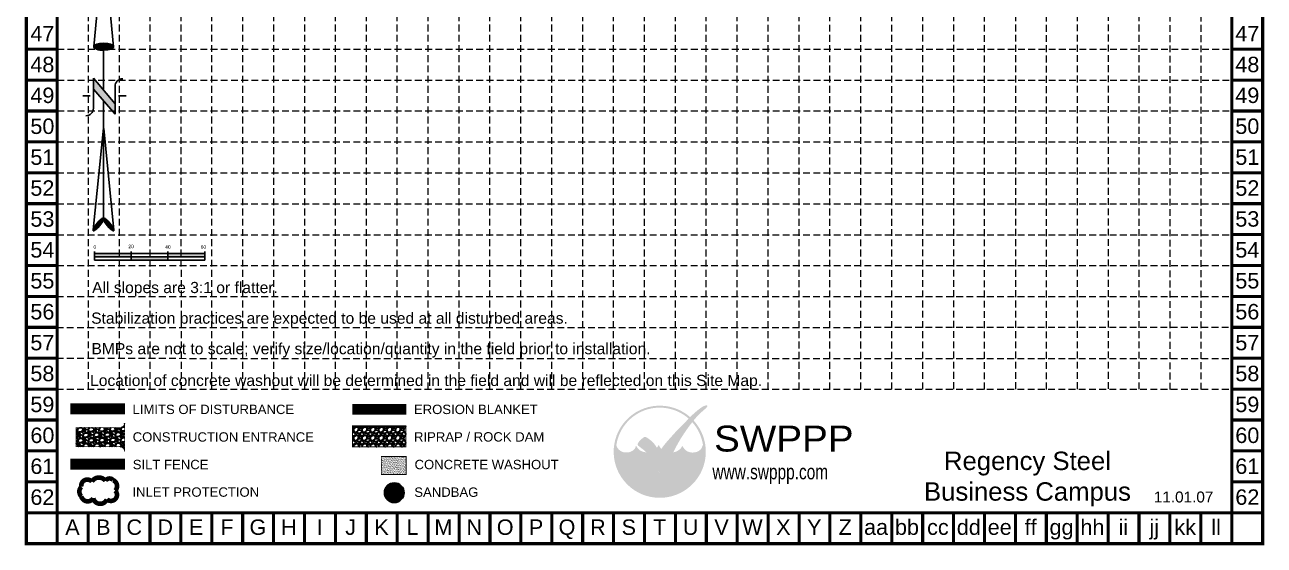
# Model space of a CAD drawing. Header units: inches. Extents: x 9013 to 9695, y 5495 to 6585.
# Drawn here: x 9013 to 9695, y 5495 to 5781 of the extents above; entities that cross this region are included whole.
import ezdxf
from ezdxf.enums import TextEntityAlignment as Align

# ---------------------------------------------------------------- set-up
doc = ezdxf.new("R2010")
doc.units = ezdxf.units.IN
doc.header["$MEASUREMENT"] = 0
doc.linetypes.add('ACAD_ISO02W100', pattern=[15, 12, -3])
doc.linetypes.add('HIDDEN', pattern=[0.375, 0.25, -0.125])
for name, color, linetype in [('BASE', 7, 'Continuous'), ('GRID', 254, 'HIDDEN'), ('LEGEND', 7, 'Continuous'), ('LOGO', 7, 'Continuous'), ('NARROW', 7, 'Continuous')]:
    doc.layers.add(name, color=color, linetype=linetype)
doc.styles.add("L200'", font='ARIAL.TTF', dxfattribs={"height": 0.001969})
doc.styles.add('LOGO1', font='ROCKEB.TTF', dxfattribs={"height": 25})
doc.styles.get("Standard").update_dxf_attribs({"font": 'ARIAL.TTF'})

# ---------------------------------------------------------------- blocks, each defined once
blk = doc.blocks.new('washout')
at = {"layer": 'BASE'}
h = blk.add_hatch(dxfattribs=at)
h.set_pattern_fill('AR-SAND', color=30, scale=1.29438, style=0)
h.set_pattern_definition([(37.5, (1095.3101, -97.0785), (-0.0815373, 2.494042), [0, -1.9674576, 0, -2.200446, 0, -2.1033675]), (7.5, (1095.31, -97.0785), (2.290764, 3.652929), [0, -1.0613916, 0, -1.7733006, 0, -0.6795495]), (327.5, (1093.718, -97.0785), (4.030883, 0.007325), [0, -0.64719, 0, -2.329884, 0, -3.041793]), (317.5, (1093.718, -97.0785), (3.89107, 1.136046), [0, -0.323595, 0, -1.5273684, 0, -1.747413])])
h.paths.add_polyline_path([(44.3, 0), (44.3, 32.4), (0, 32.4), (0, 0)])
at = {"layer": 'BASE', "color": 30, "linetype": 'ACAD_ISO02W100', "const_width": 1.62}
blk.add_lwpolyline([(0, 0), (44.3, 0), (44.3, 32.4), (0, 32.4)], close=True, dxfattribs=at)
blk = doc.blocks.new('North Arrow')
at = {"layer": 'NARROW'}
for p, q in [((32.43, 3.06), (32.43, 4.63)), ((0, 0), (22.36, 2)), ((0, 0), (22.33, -2.02)), ((28.77, -2.09), (34.02, 2.32)), ((36.18, 2.33), (30.46, 2.33)), ((36.16, 2.32), (31.04, -2.09)), ((39.1, 0.01), (59.96, 2.11)), ((31.2, -0.05), (21.66, -0.05)), ((21.66, -0.05), (21.66, -0.05)), ((28.77, -2.09), (34.95, -2.09)), ((57.45, -0.05), (33.41, -0.05)), ((59.83, -2.14), (39.04, -0.01)), ((57.69, -0.03), (57.77, -0.01)), ((57.77, -0.05), (57.69, -0.03)), ((32.43, -4.26), (32.43, -2.8))]:
    blk.add_line(p, q, dxfattribs=at)
blk.add_lwpolyline([(22.36, -2.03), (22.59, -1.93, 0.091577), (22.87, -1.44, 0.048306), (23.03, -0.75), (23.07, -0.01), (23.01, 0.82, 0.048306), (22.87, 1.42, 0.091577), (22.59, 1.91), (22.36, 2.01), (22.14, 1.91, 0.091577), (21.86, 1.42, 0.048306), (21.72, 0.82), (21.66, -0.01), (21.72, -0.83, 0.048306), (21.86, -1.44, 0.091577), (22.14, -1.93)], format="xyb", close=True, dxfattribs=at)
for points in [[(57.46, -0.03), (57.44, 0.08, -0.066818), (57.67, 0.47, -0.03073), (58.01, 0.84), (58.52, 1.29), (59.07, 1.7, -0.03073), (59.5, 1.95, -0.066818), (59.93, 2.1), (60.04, 2.06)], [(60.04, 2.06), (60.05, 1.95, -0.066818), (59.82, 1.56, -0.03073), (59.43, 1.14), (58.97, 0.74), (58.42, 0.33, -0.03073), (57.99, 0.08, -0.036692), (57.76, -0.02)], [(57.46, -0.04), (57.44, -0.15, 0.066818), (57.67, -0.54, 0.03073), (58.01, -0.9), (58.52, -1.36), (59.07, -1.77, 0.03073), (59.5, -2.02, 0.066818), (59.93, -2.17), (60.04, -2.13)], [(60.04, -2.13), (60.05, -2.01, 0.066818), (59.82, -1.63, 0.03073), (59.43, -1.2), (58.97, -0.8), (58.42, -0.4, 0.03073), (57.99, -0.15, 0.036692), (57.76, -0.05)]]:
    blk.add_lwpolyline(points, format="xyb", dxfattribs=at)
for centre, start, end in [((30.46, 3.86), 178.8769, 270), ((34.95, -3.62), 358.8769, 90)]:
    blk.add_arc(centre, 1.53, start, end, dxfattribs=at)
for points in [[(23.03, -0.76), (21.67, -0.05), (23.07, -0.05), (21.72, 0.82)], [(23.07, -0.05), (21.72, 0.82), (23.02, 0.75), (21.85, 1.42)], [(23.02, 0.75), (21.85, 1.42), (22.87, 1.44), (22.14, 1.91)], [(22.87, 1.44), (22.14, 1.91), (22.59, 1.91), (22.36, 2)], [(31.05, -2.09), (36.15, 2.36), (28.75, -2.06), (34.01, 2.36)], [(57.44, 0.08), (57.7, -0.01), (57.5, 0.21), (57.77, -0.01)], [(57.45, -0.04), (57.69, -0.02), (57.44, 0.08), (57.7, -0.01)], [(57.5, 0.21), (57.77, -0.01), (57.6, 0.39), (57.94, 0.06)], [(57.6, 0.39), (57.94, 0.06), (57.68, 0.5), (58.07, 0.13)], [(57.68, 0.5), (58.07, 0.13), (57.84, 0.66), (58.29, 0.26)], [(57.84, 0.66), (58.29, 0.26), (58.03, 0.86), (58.52, 0.41)], [(58.03, 0.86), (58.52, 0.41), (58.26, 1.07), (58.73, 0.57)], [(58.26, 1.07), (58.73, 0.57), (58.52, 1.3), (59.05, 0.81)], [(58.52, 1.3), (59.05, 0.81), (58.7, 1.42), (59.26, 0.99)], [(59.26, 1), (58.69, 1.42), (59.45, 1.15), (59, 1.65)], [(59.45, 1.15), (59, 1.65), (59.62, 1.34), (59.28, 1.82)], [(59.62, 1.34), (59.28, 1.82), (59.81, 1.55), (59.49, 1.95)], [(59.81, 1.55), (59.49, 1.95), (59.93, 1.73), (59.69, 2.04)], [(59.93, 1.73), (59.69, 2.04), (60.05, 1.94), (59.93, 2.1)], [(60.05, 1.94), (59.93, 2.1), (60.04, 2.06)], [(22.87, -1.44), (21.72, -0.87), (23.03, -0.76), (21.67, -0.05)], [(22.58, -1.93), (21.86, -1.45), (22.87, -1.44), (21.72, -0.87)], [(22.36, -2.01), (22.14, -1.93), (22.58, -1.93), (21.86, -1.45)], [(57.44, -0.14), (57.69, -0.02), (57.45, -0.04), (57.69, -0.02)], [(57.46, -0.19), (57.7, -0.03), (57.44, -0.14), (57.69, -0.02)], [(57.53, -0.33), (57.76, -0.05), (57.46, -0.19), (57.7, -0.03)], [(57.63, -0.48), (57.9, -0.1), (57.53, -0.33), (57.76, -0.05)], [(57.78, -0.66), (58.09, -0.2), (57.63, -0.48), (57.9, -0.1)], [(57.97, -0.87), (58.34, -0.35), (57.78, -0.66), (58.09, -0.2)], [(58.24, -1.11), (58.61, -0.54), (57.97, -0.87), (58.34, -0.35)], [(58.61, -1.43), (58.93, -0.77), (58.24, -1.11), (58.61, -0.54)], [(58.91, -1.64), (59.2, -1), (58.61, -1.43), (58.93, -0.77)], [(59.12, -1.79), (59.57, -1.36), (58.92, -1.65), (59.2, -1.01)], [(59.35, -1.93), (59.81, -1.62), (59.12, -1.79), (59.57, -1.36)], [(59.54, -1.32), (59.41, -1.18), (59.21, -1.01)], [(59.58, -2.05), (59.93, -1.79), (59.35, -1.93), (59.81, -1.62)], [(59.78, -2.13), (60.05, -2.01), (59.58, -2.05), (59.93, -1.79)], [(59.92, -2.17), (60.04, -2.13), (59.78, -2.13), (60.05, -2.01)]]:
    blk.add_solid(points, dxfattribs=at)
blk = doc.blocks.new('new logo')
at = {"layer": 'LOGO'}
h = blk.add_hatch(color=170, dxfattribs=at)
h.paths.add_polyline_path([(67.4, 44.1), (66.8, 44.7), (66.3, 45.2), (66, 45.8), (65.5, 46.4), (65.1, 47.2), (64.7, 47.9), (64.4, 48.5), (64.2, 49), (63.9, 49.6), (63.7, 50.1), (63.3, 51), (62.9, 52), (62.6, 52.8), (62.4, 53.3), (62.2, 53.7), (62.1, 54.2), (61.9, 54.7), (61.7, 55.2), (61.5, 55.7), (61.3, 56.3), (61, 56.8), (60.8, 57.4), (60.5, 57.9), (60.2, 58.5), (60, 59.1), (59.7, 59.6), (59.3, 60.2), (59, 60.8), (58.7, 61.3), (58.3, 61.9), (58, 62.4), (57.6, 62.9), (57.3, 63.4), (56.9, 63.9), (56.6, 64.3), (56.3, 64.7), (55.9, 65.1), (55.6, 65.5), (55.2, 65.9), (54.9, 66.2), (54, 66.2), (52.9, 66.3), (52, 66.5), (51.5, 66.6), (50.9, 66.8), (50.3, 67), (49.4, 67.4), (48.3, 67.9), (47.3, 68.6), (46.5, 69.3), (45.7, 70), (45, 70.8), (44.4, 71.5), (44, 72.2), (43.6, 72.7), (43.4, 72.9), (43.2, 73.2), (43.1, 73.4), (43, 73.5), (42.8, 73.7), (42.7, 73.7), (42.7, 73.8), (42.6, 73.8), (42.5, 73.7), (42.5, 73.6), (42.4, 73.5), (42.4, 73.4), (42.3, 73.2), (42.2, 72.8), (42, 72.1), (41.7, 71.5), (41.4, 70.9), (41, 70.3), (40.5, 69.8), (40, 69.2), (39.4, 68.7), (38.8, 68.2), (38.1, 67.7), (37.3, 67.3), (36.5, 66.9), (35.7, 66.6), (34.9, 66.3), (34, 66.1), (33, 66), (31.9, 65.9), (30.8, 65.9), (29.6, 65.9), (28.6, 66), (27.6, 66.1), (26.7, 66.4), (25.8, 66.7), (25, 67.1), (24.1, 67.6), (23.2, 68.2), (22.4, 68.9), (21.8, 69.5), (21.4, 69.9), (21, 70.4), (20.6, 70.9), (20.2, 71.5), (19.9, 72.1), (19.5, 72.9), (19.2, 73.8), (18.9, 74.8, -0.595729), (106.3, 106.8), (107, 107.5), (107.5, 108), (108.1, 108.6, 37.93689), (112.3, 104.5), (112.1, 104.2), (111.6, 103.7), (111.1, 103.1), (110.6, 102.5, -0.146449), (123.6, 75), (123.3, 74.5), (123.1, 74), (122.9, 73.5), (122.8, 73.1), (122.5, 72.4), (122.2, 71.7), (121.9, 71.1), (121.5, 70.5), (121.1, 70), (120.7, 69.5), (120.2, 69), (119.6, 68.6), (119, 68.1), (118.4, 67.7), (117.8, 67.4), (117.1, 67), (116.5, 66.7), (115.8, 66.5), (115, 66.3), (114.3, 66.1), (113.5, 66), (112.7, 65.9), (111.9, 65.8), (111.1, 65.8), (110.3, 65.8), (109.4, 65.9), (108.6, 66), (107.7, 66.2), (106.8, 66.4), (105.9, 66.7), (105.1, 67.1), (104.3, 67.5), (103.5, 68), (102.8, 68.6), (102.1, 69.3), (101.4, 70), (100.8, 70.7), (100.2, 71.4), (99.8, 72), (99.5, 72.5), (99.4, 72.8), (99.3, 73), (99.1, 73.2), (99, 73.4), (98.9, 73.5), (98.8, 73.6), (98.7, 73.6), (98.6, 73.6), (98.5, 73.5), (98.4, 73.4), (98.4, 73.3), (98.3, 73.2), (98.2, 73), (98.1, 72.8), (97.8, 72.4), (97.4, 71.8), (96.9, 71.1), (96.4, 70.5), (95.9, 70.1), (95.4, 69.6), (94.8, 69.1), (94.2, 68.6), (93.5, 68.2), (92.8, 67.7), (91.9, 67.3), (91, 66.9), (90.1, 66.6), (89.4, 66.4), (88.6, 66.2), (87.8, 66.1), (87.6, 65.6), (87.4, 65.1), (87.1, 64.4), (86.9, 63.8), (86.6, 63), (86.3, 62.2), (85.9, 61.3), (85.6, 60.4), (85.3, 59.5), (84.9, 58.6), (84.6, 57.7), (84.2, 56.7), (83.9, 55.8), (83.5, 54.9), (83.2, 54), (82.9, 53.2), (82.6, 52.4), (82.3, 51.6), (82.1, 51), (81.9, 50.3), (81.6, 49.8), (81.3, 48.9), (80.9, 48.1), (80.5, 47.3), (80.1, 46.6), (79.6, 45.9), (79.1, 45.4), (78.6, 44.8), (78.1, 44.3), (77.6, 43.9), (77, 43.5), (76.5, 43.1), (75.9, 42.8), (75.3, 42.6), (74.6, 42.3), (73.7, 42.1), (73, 41.9), (72.2, 41.9), (71.6, 42), (70.9, 42.2), (70.1, 42.5), (69.4, 42.8), (68.7, 43.1), (68, 43.5)])
h.paths.add_polyline_path([(71.8, 72), (70.7, 73.9), (70.1, 75.2), (69.7, 74.3), (68.7, 72.6), (67.9, 71.7), (67.9, 71.5), (68.1, 71.2), (68.3, 71), (68.4, 70.8), (68.5, 70.6), (68.7, 70.4), (68.8, 70.2), (68.9, 70.1), (69, 70), (69.1, 69.8), (69.3, 69.7), (69.4, 69.7), (69.5, 69.6), (69.6, 69.5), (69.7, 69.5), (69.8, 69.4), (69.9, 69.4), (70.1, 69.3), (70.2, 69.3), (70.3, 69.2), (70.4, 69.2), (70.5, 69.2), (70.6, 69.2), (70.8, 69.2), (70.9, 69.2), (71, 69.2), (71.1, 69.2), (71.2, 69.2), (71.3, 69.2), (71.4, 69.2), (71.5, 69.2), (71.6, 69.2), (71.7, 69.3), (71.8, 69.3), (71.9, 69.3), (72, 69.4), (72.1, 69.5), (72.2, 69.5), (72.3, 69.6), (72.5, 69.6), (72.6, 69.7), (72.7, 69.8), (72.8, 69.9), (72.9, 70), (73, 70.1), (73.1, 70.2), (73.2, 70.3), (73.3, 70.4), (72.5, 71.1)], flags=17)
blk.add_hatch(color=240, dxfattribs=at).paths.add_polyline_path([(117.7, 117.3), (118.9, 118.2), (119.8, 118.9), (120.6, 119.5), (121.3, 119.9), (121.9, 120.3), (122.4, 120.6), (122.8, 120.9), (123.1, 121.1), (123.4, 121.3), (123.7, 121.4), (124, 121.6), (124.2, 121.7), (124.4, 121.8), (124.6, 121.9), (124.8, 121.9), (125, 122), (125.2, 122.1), (125.4, 122.2), (125.6, 122.2), (125.8, 122.3), (125.9, 122.4), (126.1, 122.4), (126.3, 122.5), (126.4, 122.5), (126.6, 122.6), (126.7, 122.6), (126.8, 122.7), (126.9, 122.7), (127.1, 122.7), (127.2, 122.8), (127.3, 122.8), (127.4, 122.8), (127.5, 122.8), (127.6, 122.8), (127.7, 122.8), (127.8, 122.8), (127.9, 122.8), (128, 122.8), (128.1, 122.8), (128.1, 122.8), (128.2, 122.8), (128.3, 122.8), (128.4, 122.8), (128.4, 122.7), (128.5, 122.7), (128.5, 122.7), (128.6, 122.7), (128.6, 122.6), (128.7, 122.6), (128.7, 122.6), (128.7, 122.5), (128.7, 122.5), (128.8, 122.4), (128.8, 122.4), (128.8, 122.3), (128.8, 122.3), (128.8, 122.2), (128.8, 122.1), (128.8, 122.1), (128.8, 122), (128.8, 121.9), (128.8, 121.8), (128.8, 121.8), (128.8, 121.7), (128.8, 121.6), (128.7, 121.5), (128.7, 121.4), (128.7, 121.3), (128.6, 121.3), (128.6, 121.2), (128.5, 121.1), (128.4, 121), (128.4, 120.8), (128.3, 120.7), (128.2, 120.6), (128.1, 120.4), (128, 120.3), (127.8, 120.1), (127.7, 120), (127.6, 119.8), (127.4, 119.6), (127.3, 119.4), (127.1, 119.2), (126.8, 119), (126.6, 118.8), (126.3, 118.5), (125.9, 118.2), (125.5, 117.9), (125.1, 117.5), (124.6, 117), (124, 116.6), (123.5, 116.1), (122.9, 115.6), (122.3, 115.1), (121.7, 114.5), (121.1, 114), (120.6, 113.5), (120, 113), (119.5, 112.5), (119, 112), (118.5, 111.5), (118, 111), (117.5, 110.5), (117, 109.9), (116.5, 109.4), (116, 108.8), (115.5, 108.3), (115, 107.7), (114.5, 107.1), (114, 106.6), (113.5, 106), (113, 105.4), (112.5, 104.8), (112.1, 104.2), (111.6, 103.7), (111.1, 103.1), (110.6, 102.4), (110.1, 101.8), (109.6, 101.1), (109, 100.4), (108.5, 99.7), (107.9, 98.9), (107.3, 98.1), (106.7, 97.3), (106, 96.4), (105.4, 95.6), (104.8, 94.7), (104.2, 93.9), (103.6, 93.1), (103.1, 92.3), (102.5, 91.5), (102, 90.6), (101.4, 89.8), (100.9, 89), (100.3, 88.2), (99.8, 87.3), (99.2, 86.5), (98.6, 85.6), (98.1, 84.7), (97.5, 83.8), (96.9, 82.9), (96.4, 82), (95.9, 81.1), (95.4, 80.3), (94.9, 79.5), (94.5, 78.7), (94, 78), (93.6, 77.2), (93.2, 76.5), (92.8, 75.8), (92.4, 75), (92, 74.3), (91.6, 73.5), (91.2, 72.8), (90.8, 72), (90.4, 71.3), (90, 70.6), (89.6, 69.9), (89.3, 69.3), (89, 68.7), (88.8, 68.2), (88.5, 67.7), (88.3, 67.3), (88.1, 66.9), (88, 66.5), (87.8, 66.1), (87.6, 65.6), (87.4, 65.1), (87.1, 64.4), (86.9, 63.8), (86.6, 63), (86.3, 62.2), (85.9, 61.3), (85.6, 60.4), (85.3, 59.5), (84.9, 58.6), (84.6, 57.7), (84.2, 56.7), (83.9, 55.8), (83.5, 54.9), (83.2, 54), (82.9, 53.2), (82.6, 52.4), (82.3, 51.6), (82.1, 51), (81.9, 50.3), (81.6, 49.8), (81.4, 49.2), (81.2, 48.7), (81, 48.3), (80.8, 47.9), (80.6, 47.5), (80.4, 47.1), (80.2, 46.7), (80, 46.4), (79.7, 46.1), (79.5, 45.8), (79.2, 45.5), (79, 45.2), (78.7, 44.9), (78.5, 44.7), (78.2, 44.4), (78, 44.2), (77.7, 44), (77.4, 43.8), (77.2, 43.6), (76.9, 43.4), (76.6, 43.2), (76.3, 43), (76, 42.9), (75.7, 42.7), (75.5, 42.6), (75.2, 42.5), (74.9, 42.4), (74.6, 42.3), (74.3, 42.2), (74, 42.1), (73.8, 42.1), (73.5, 42), (73.2, 42), (73, 41.9), (72.7, 41.9), (72.5, 41.9), (72.2, 41.9), (72, 42), (71.8, 42), (71.5, 42.1), (71.3, 42.1), (71.1, 42.2), (70.8, 42.2), (70.6, 42.3), (70.4, 42.4), (70.1, 42.5), (69.9, 42.6), (69.6, 42.7), (69.4, 42.8), (69.2, 42.9), (68.9, 43), (68.7, 43.1), (68.5, 43.2), (68.2, 43.4), (68, 43.6), (67.8, 43.7), (67.6, 43.9), (67.4, 44.1), (67.2, 44.3), (67, 44.5), (66.8, 44.7), (66.6, 44.9), (66.5, 45.1), (66.3, 45.4), (66.1, 45.6), (65.9, 45.9), (65.7, 46.2), (65.4, 46.6), (65.2, 47), (65, 47.4), (64.7, 47.9), (64.4, 48.5), (64.2, 49), (63.9, 49.6), (63.7, 50.1), (63.4, 50.7), (63.2, 51.3), (63, 51.8), (62.8, 52.3), (62.6, 52.8), (62.4, 53.3), (62.2, 53.7), (62.1, 54.2), (61.9, 54.7), (61.7, 55.2), (61.5, 55.7), (61.3, 56.3), (61, 56.8), (60.8, 57.4), (60.5, 57.9), (60.2, 58.5), (60, 59.1), (59.7, 59.6), (59.3, 60.2), (59, 60.8), (58.7, 61.3), (58.3, 61.9), (58, 62.4), (57.6, 62.9), (57.3, 63.4), (56.9, 63.9), (56.6, 64.3), (56.3, 64.7), (55.9, 65.1), (55.6, 65.5), (55.2, 65.9), (54.9, 66.3), (54.5, 66.6), (54.1, 67), (53.7, 67.4), (53.3, 67.8), (52.8, 68.1), (52.4, 68.5), (51.9, 68.9), (51.4, 69.3), (50.9, 69.7), (50.5, 70), (50, 70.4), (49.5, 70.8), (49.1, 71.1), (48.7, 71.5), (48.2, 71.8), (47.8, 72.1), (47.5, 72.4), (47.1, 72.7), (46.8, 72.9), (46.6, 73.1), (46.3, 73.3), (46.1, 73.5), (45.9, 73.6), (45.7, 73.8), (45.6, 73.9), (45.5, 74), (45.3, 74.2), (45.2, 74.3), (45.1, 74.4), (45, 74.6), (45, 74.7), (44.9, 74.8), (44.8, 75), (44.8, 75.1), (44.8, 75.2), (44.7, 75.4), (44.7, 75.5), (44.7, 75.7), (44.7, 75.8), (44.7, 76), (44.7, 76.1), (44.7, 76.3), (44.8, 76.4), (44.8, 76.6), (44.9, 76.7), (44.9, 76.9), (45, 77.1), (45.1, 77.2), (45.2, 77.4), (45.3, 77.6), (45.4, 77.8), (45.6, 78), (45.7, 78.2), (45.9, 78.5), (46.1, 78.7), (46.3, 79), (46.6, 79.3), (46.8, 79.5), (47.1, 79.8), (47.3, 80.1), (47.6, 80.4), (47.9, 80.7), (48.2, 81), (48.5, 81.3), (48.8, 81.6), (49.2, 81.9), (49.5, 82.2), (49.8, 82.5), (50.1, 82.7), (50.4, 83), (50.7, 83.2), (51, 83.4), (51.2, 83.6), (51.5, 83.8), (51.7, 83.9), (51.9, 84.1), (52.1, 84.2), (52.2, 84.3), (52.4, 84.4), (52.5, 84.5), (52.7, 84.5), (52.8, 84.6), (53, 84.6), (53.1, 84.6), (53.2, 84.7), (53.3, 84.7), (53.5, 84.7), (53.6, 84.7), (53.7, 84.7), (53.8, 84.7), (54, 84.7), (54.1, 84.6), (54.2, 84.6), (54.3, 84.5), (54.5, 84.5), (54.6, 84.4), (54.7, 84.4), (54.9, 84.3), (55, 84.2), (55.2, 84.1), (55.3, 84.1), (55.5, 84), (55.7, 83.9), (55.9, 83.7), (56.1, 83.6), (56.4, 83.4), (56.7, 83.2), (57, 83), (57.3, 82.8), (57.7, 82.5), (58, 82.3), (58.4, 82), (58.8, 81.7), (59.2, 81.4), (59.6, 81.1), (60, 80.8), (60.4, 80.5), (60.8, 80.2), (61.2, 79.9), (61.5, 79.6), (61.9, 79.3), (62.3, 78.9), (62.6, 78.6), (63, 78.3), (63.3, 77.9), (63.7, 77.5), (64, 77.2), (64.3, 76.8), (64.6, 76.4), (64.9, 76), (65.2, 75.6), (65.5, 75.2), (65.8, 74.8), (66.1, 74.4), (66.4, 74), (66.7, 73.6), (66.9, 73.2), (67.2, 72.8), (67.4, 72.5), (67.6, 72.1), (67.8, 71.8), (67.9, 71.5), (68.1, 71.2), (68.3, 71), (68.4, 70.8), (68.5, 70.6), (68.7, 70.4), (68.8, 70.2), (68.9, 70.1), (69, 70), (69.1, 69.8), (69.3, 69.7), (69.4, 69.7), (69.5, 69.6), (69.6, 69.5), (69.7, 69.5), (69.8, 69.4), (69.9, 69.4), (70.1, 69.3), (70.2, 69.3), (70.3, 69.2), (70.4, 69.2), (70.5, 69.2), (70.6, 69.2), (70.8, 69.2), (70.9, 69.2), (71, 69.2), (71.1, 69.2), (71.2, 69.2), (71.3, 69.2), (71.4, 69.2), (71.5, 69.2), (71.6, 69.2), (71.7, 69.3), (71.8, 69.3), (71.9, 69.3), (72, 69.4), (72.1, 69.5), (72.2, 69.5), (72.3, 69.6), (72.5, 69.6), (72.6, 69.7), (72.7, 69.8), (72.8, 69.9), (72.9, 70), (73, 70.1), (73.1, 70.2), (73.2, 70.3), (73.3, 70.5), (73.5, 70.6), (73.6, 70.8), (73.7, 70.9), (73.9, 71.1), (74, 71.3), (74.2, 71.5), (74.3, 71.8), (74.5, 72), (74.7, 72.3), (74.9, 72.6), (75.1, 72.8), (75.3, 73.1), (75.6, 73.5), (75.8, 73.8), (76.1, 74.1), (76.4, 74.5), (76.7, 74.9), (77, 75.3), (77.3, 75.7), (77.7, 76.1), (78, 76.5), (78.4, 77), (78.8, 77.4), (79.2, 77.9), (79.6, 78.4), (80, 78.9), (80.5, 79.5), (81, 80), (81.5, 80.6), (82, 81.1), (82.5, 81.7), (83, 82.3), (83.6, 82.9), (84.1, 83.5), (84.7, 84.1), (85.2, 84.7), (85.7, 85.3), (86.2, 85.8), (86.7, 86.4), (87.2, 86.9), (87.7, 87.4), (88.1, 87.9), (88.6, 88.5), (89.1, 89), (89.5, 89.5), (90, 90.1), (90.5, 90.6), (91, 91.2), (91.5, 91.7), (92.1, 92.3), (92.6, 92.9), (93.2, 93.5), (93.8, 94.1), (94.4, 94.8), (95, 95.4), (95.6, 96), (96.3, 96.7), (96.9, 97.3), (97.6, 98), (98.2, 98.6), (98.8, 99.2), (99.4, 99.8), (100, 100.3), (100.5, 100.9), (101.1, 101.4), (101.6, 102), (102.1, 102.5), (102.7, 103.1), (103.2, 103.6), (103.7, 104.1), (104.2, 104.7), (104.8, 105.2), (105.3, 105.8), (105.9, 106.3), (106.4, 106.9), (107, 107.5), (107.5, 108), (108.1, 108.6), (108.7, 109.2), (109.3, 109.8), (109.9, 110.3), (110.4, 110.9), (111, 111.5), (111.6, 112), (112.2, 112.6), (112.8, 113.1), (113.4, 113.6), (114, 114.2), (114.6, 114.7), (115.3, 115.3), (116, 115.9), (116.8, 116.6)])
at = {"layer": 'LOGO', "style": 'LOGO1'}
for s, height, width, p in [('SWPPP', 31.32, 1.115, (137, 67)), ('www.swppp.com', 18.112, 0.77, (135, 33.4))]:
    blk.add_text(s, height=height, dxfattribs=dict(at, width=width)).set_placement(p)

msp = doc.modelspace()

# ---------------------------------------------------------------- hatches: boundary and pattern name
h = msp.add_hatch(color=7)
h.paths.add_polyline_path([(9071.24, 5653.46), (9071.24, 5655.28), (9051.01, 5655.28), (9051.01, 5653.46)])
h.paths.add_polyline_path([(9071.24, 5653.46), (9071.24, 5651.63), (9091.47, 5651.63), (9091.47, 5653.46)])
h.paths.add_polyline_path([(9091.47, 5655.28), (9091.47, 5653.46), (9111.7, 5653.46), (9111.7, 5655.28)])
at = {"layer": 'GRID'}
h = msp.add_hatch(dxfattribs=at)
h.set_pattern_fill('ANSI31', color=3, style=0)
edge = h.paths.add_edge_path()
edge.add_arc((9216, 5523.71), 5.43, 0, 360)
at = {"layer": 'LEGEND'}
h = msp.add_hatch(dxfattribs=at)
h.set_pattern_fill('GRAVEL', color=4, scale=4.197874, angle=-43.93426, style=0)
h.set_pattern_definition([(184.078545, (3173.30614, 3014.71098), (-50.397924782, -3.906415511), [0.5647652, -55.911851]), (141.0354448, (3172.7428, 3014.67081), (39.1891011944, -31.928442857), [0.9691547, -95.9462894]), (88.576145, (3171.98926, 3015.28026), (-1.808469016, -62.379672199), [0.6833635, -67.653069]), (223.339445, (3170.08211, 3015.66042), (61.275456247, 57.5482279705), [0.8825526, -87.3726904]), (248.899445, (3169.44023, 3015.0547), (19.8362057675, 50.839626456), [0.8654127, -85.6759728]), (313.339445, (3169.12868, 3014.24732), (-57.5482279705, 61.275456247), [0.8825526, -87.3726904]), (353.7599448, (3169.73439, 3013.60544), (-68.4257509477, 7.6337086533), [1.1671307, -115.5458432]), (28.3210448, (3170.8946, 3013.47858), (85.238982572, 46.1185287385), [1.1018915, -109.0872968]), (77.495345, (3171.8646, 3014.00133), (13.6797025796, 62.600523107), [0.8855415, -87.6687035]), (131.302145, (3172.05634, 3014.86586), (30.340866461, -35.06185307), [1.0109823, -49.5381141]), (178.4631448, (3171.38906, 3015.62535), (-68.3153352897, 1.6980404827), [1.3074194, -129.434618]), (94.879845, (3173.0458, 3012.7467), (-3.685581923, 38.526600445), [0.4462382, -44.1777693]), (127.534945, (3173.00784, 3013.19131), (33.474273111, -43.910179225), [0.8489654, -84.047777]), (181.065745, (3172.4906, 3013.8645), (-2.9126222, -3.0230428), [0.5936675, -5.3430202]), (159.264345, (3172.6285, 3014.4312), (20.940454794, -8.51701793), [0.3197017, -31.6503525]), (247.867145, (3172.3295, 3014.5444), (5.71482307, 11.98174736), [0.4521236, -22.1541196]), (347.029545, (3172.1592, 3014.12556), (14.89436933, -2.691766894), [0.73433, -23.743271]), (117.630845, (3172.8748, 3013.9607), (3.13346836, -8.84828084), [0.5309933, -12.7438508]), (332.455245, (3170.57616, 3016.2337), (38.96826763, -20.057115722), [0.7438632, -73.64265]), (26.411945, (3171.2357, 3015.8897), (-44.130993278, -21.602995399), [0.62406, -61.7818219]), (249.264345, (3173.4573, 3014.56535), (8.51701793, 20.940454794), [0.6393992, -31.330655]), (299.676245, (3173.2309, 3013.96737), (-21.492582421, 38.195322673), [0.7438632, -73.64265]), (295.509745, (3168.77033, 3014.3594), (-9.289983868, 20.609183342), [0.7173327, -35.149318]), (250.840845, (3169.07926, 3013.712), (16.923658463, 47.816554209), [0.6010432, -59.5033629]), (22.867145, (3170.5749, 3011.5132), (20.609193295, 9.289961957), [0.6393992, -31.330655]), (333.419745, (3171.16405, 3011.76165), (-50.950019102, 25.771931781), [0.7036938, -69.665496]), (25.509745, (3169.0936, 3012.94037), (-20.609183342, -9.289983868), [0.3586663, -35.5079844]), (57.375645, (3170.3935, 3011.6879), (8.62745263, 15.00478401), [0.2140496, -21.1909888]), (122.029545, (3170.5089, 3011.8682), (6.15651154, -11.7609014), [0.8654127, -16.442862]), (142.074745, (3170.04995, 3012.6019), (33.143036918, -26.103172294), [0.8020038, -79.3982623]), (259.755845, (3171.897, 3013.8535), (2.8021954, 8.9587075), [0.6054258, -14.5302224]), (309.2229448, (3171.78937, 3013.25771), (45.5664434735, -55.560667756), [1.0569994, -104.6427643]), (17.011145, (3172.45775, 3012.43887), (-32.48051751, -9.510808831), [0.4321963, -42.7875594]), (46.065745, (3172.871, 3012.5653), (-0.1104206, 5.935663), [0.2518724, -3.9460014]), (76.322145, (3170.07686, 3012.75084), (-8.296204214, -32.811770515), [0.5831854, -57.7355416]), (4.078545, (3170.21477, 3013.3175), (50.397924782, 3.906415511), [1.1295303, -55.3470858]), (316.065745, (3171.3414, 3013.398), (5.935663, 0.1104206), [1.0914472, -3.1064266]), (281.370545, (3172.12743, 3012.64054), (-9.842026992, 50.287514966), [0.6637426, -65.7104692]), (210.120345, (3172.2583, 3011.9898), (-14.67352699, -9.17954678), [0.6112188, -29.9497644]), (163.7117448, (3171.7296, 3011.6831), (-86.564017506, 25.1093504), [0.995169, -98.5218906]), (131.4918448, (3170.77437, 3011.96222), (-36.386939444, 40.88710438), [1.0528226, -104.22932])])
edge = h.paths.add_edge_path()
edge.add_line((9067.61, 5546.36), (9067.61, 5562.11))
edge.add_arc((9064.99, 5562.11), 2.62, -89.96094, 0, ccw=False)
edge.add_line((9064.99, 5559.48), (9040.94, 5559.48))
edge.add_line((9040.94, 5559.48), (9040.94, 5548.98))
edge.add_line((9040.94, 5548.98), (9064.98, 5548.99))
edge.add_arc((9064.99, 5546.36), 2.62, 0, 90.03906, ccw=False)
at = {"layer": 'LEGEND', "linetype": 'ACAD_ISO02W100'}
h = msp.add_hatch(dxfattribs=at)
h.set_pattern_fill('GRAVEL', color=240, scale=4.613795, style=0)
h.set_pattern_definition([(228.0128, (8864.76875, 5315.99513), (-36.91035453, -41.5241642), [0.62072, -61.451546]), (184.9697, (8864.3535, 5315.53375), (55.36554888, 4.61375523), [1.065178, -105.45256]), (132.5104, (8863.29233, 5315.44147), (46.13791053, -50.7517887), [0.75107, -74.356073]), (267.2737, (8861.49295, 5314.28802), (4.61377696, 92.27590807), [0.969995, -96.029497]), (292.8337, (8861.44681, 5313.31913), (-23.06902238, 55.36552747), [0.951157, -94.16467]), (357.2737, (8861.81592, 5312.4425), (-92.27590807, 4.61377696), [0.969995, -96.029497]), (37.6942, (8862.78481, 5312.39637), (-59.97937325, -46.137909085), [1.28277, -126.99402]), (72.2553, (8863.79985, 5313.18071), (32.296617005, 101.50347999), [1.211066, -119.895567]), (121.4296, (8864.16895, 5314.33416), (-36.91040067, 59.97931646), [0.97328, -96.35484]), (175.2364, (8863.66143, 5315.16464), (50.75175306, -4.61375627), [1.11115, -54.446305]), (222.3974, (8862.55412, 5315.25692), (-55.36557794, -50.751712157), [1.436957, -142.25888]), (138.8141, (8866.0606, 5314.2419), (-32.29658094, 27.6827596), [0.49045, -48.554862]), (171.4692, (8865.6915, 5314.56485), (59.97933145, -9.22762717), [0.93308, -92.375154]), (225, (8864.7687, 5314.7033), (-5e-16, -4.613797), [0.652488, -5.8724]), (203.1986, (8864.4458, 5315.2569), (23.0689754, 9.2275968), [0.351377, -34.78624]), (291.8014, (8864.1228, 5315.1185), (-4.613795, 13.8413873), [0.49692, -24.34913]), (30.9638, (8864.3074, 5314.6571), (13.8413769, 9.2276021), [0.807087, -26.095733]), (161.5651, (8864.9994, 5315.0724), (9.2275927, -4.613788), [0.583604, -14.0065]), (16.3895, (8861.4468, 5315.1185), (46.1379635, 13.84135237), [0.817565, -80.939096]), (70.3462, (8862.23116, 5315.3492), (-18.45515941, -50.75175854), [0.68589, -67.90311]), (293.1986, (8864.99944, 5315.9951), (-9.2275968, 23.0689754), [0.70275, -34.434868]), (343.6105, (8865.27626, 5315.3492), (-46.1379635, 13.84135237), [0.817565, -80.939096]), (339.444, (8861.4468, 5312.25795), (-23.0689852, 9.2275722), [0.788405, -38.63188]), (294.7751, (8862.18502, 5311.98113), (-23.06894064, 50.75176448), [0.660594, -65.3989]), (66.8014, (8865.0456, 5311.38133), (9.2275968, 23.0689754), [0.70275, -34.434868]), (17.354, (8865.3224, 5312.02726), (-59.97934868, -18.45515598), [0.773415, -76.56789]), (69.444, (8862.7848, 5311.38133), (-9.2275722, -23.0689852), [0.394203, -39.026083]), (101.3099, (8864.76875, 5311.3813), (-4.6137844, 18.4551848), [0.235257, -23.290573]), (165.9638, (8864.7226, 5311.612), (13.8413885, -4.6137864), [0.951157, -18.072006]), (186.009, (8863.79985, 5311.8427), (46.1379522, 4.61379219), [0.881466, -87.26497]), (303.6901, (8864.3074, 5314.2419), (-4.6138015, 9.2275886), [0.66541, -15.969864]), (353.1572, (8864.67647, 5313.68823), (78.434517774, -9.22762757), [1.161726, -115.010674]), (60.9454, (8865.8299, 5313.5498), (-18.45518147, -32.2965691), [0.47502, -47.02691]), (90, (8866.0606, 5313.965), (-4.613795, 4.613795), [0.27683, -4.33697]), (120.2564, (8863.70757, 5311.98113), (18.45515775, -32.29657868), [0.640967, -63.455926]), (48.0128, (8863.3846, 5312.53478), (36.91035453, 41.5241642), [1.241443, -60.830825]), (0, (8864.215, 5313.4575), (4.613795, 4.613795), [1.199587, -3.41421]), (325.3048, (8865.41468, 5313.45754), (-46.13792687, 32.29660707), [0.729506, -72.221003]), (254.0546, (8866.0145, 5313.0423), (-4.6137948, -18.4551819), [0.67178, -32.91716]), (207.646, (8865.82992, 5312.39637), (-87.66209203, -46.13798894), [1.09377, -108.28335]), (175.4261, (8864.86102, 5311.88885), (-59.979341936, 4.61377135), [1.157135, -114.556266])])
h.paths.add_polyline_path([(9193.06, 5549), (9222.42, 5548.95), (9222.42, 5560.49), (9193.06, 5560.44)])

# ---------------------------------------------------------------- linework, layer by layer
at = {"color": 7}
for p, q in [((9051.01, 5655.28), (9051.01, 5656.49)), ((9051.01, 5655.28), (9071.24, 5655.28)), ((9051.01, 5655.28), (9051.01, 5651.63)), ((9071.24, 5655.28), (9071.24, 5656.49)), ((9071.24, 5655.28), (9111.7, 5655.28)), ((9071.24, 5655.28), (9071.24, 5651.63)), ((9091.47, 5655.28), (9091.47, 5656.49)), ((9091.47, 5655.28), (9091.47, 5651.63)), ((9111.7, 5655.28), (9111.7, 5656.49)), ((9111.7, 5655.28), (9111.7, 5651.63)), ((9051.01, 5653.46), (9111.7, 5653.46)), ((9051.01, 5651.63), (9071.24, 5651.63)), ((9071.24, 5651.63), (9111.7, 5651.63))]:
    msp.add_line(p, q, dxfattribs=at)
at = {"layer": 'BASE', "const_width": 1.7}
for points in [[(9693.88, 5495.64), (9693.88, 6584.22), (9013.53, 6584.22), (9013.53, 5495.64)], [(9676.87, 5512.65), (9676.87, 6567.21), (9030.53, 6567.21), (9030.53, 5512.65)]]:
    msp.add_lwpolyline(points, close=True, dxfattribs=at)
for points in [[(9030.53, 5767.79), (9013.53, 5767.79)], [(9693.88, 5767.79), (9676.87, 5767.79)], [(9030.53, 5750.78), (9013.53, 5750.78)], [(9693.88, 5750.78), (9676.87, 5750.78)], [(9030.53, 5733.77), (9013.53, 5733.77)], [(9693.88, 5733.77), (9676.87, 5733.77)], [(9030.53, 5716.76), (9013.53, 5716.76)], [(9693.88, 5716.76), (9676.87, 5716.76)], [(9030.53, 5699.75), (9013.53, 5699.75)], [(9693.88, 5699.75), (9676.87, 5699.75)], [(9030.53, 5682.74), (9013.53, 5682.74)], [(9693.88, 5682.74), (9676.87, 5682.74)], [(9030.53, 5665.73), (9013.53, 5665.73)], [(9693.88, 5665.73), (9676.87, 5665.73)], [(9030.53, 5648.72), (9013.53, 5648.72)], [(9693.88, 5648.72), (9676.87, 5648.72)], [(9030.53, 5631.72), (9013.53, 5631.72)], [(9693.88, 5631.72), (9676.87, 5631.72)], [(9030.53, 5614.71), (9013.53, 5614.71)], [(9693.88, 5614.71), (9676.87, 5614.71)], [(9030.53, 5597.7), (9013.53, 5597.7)], [(9693.88, 5597.7), (9676.87, 5597.7)], [(9030.53, 5580.69), (9013.53, 5580.69)], [(9693.88, 5580.69), (9676.87, 5580.69)], [(9030.53, 5563.68), (9013.53, 5563.68)], [(9693.88, 5563.68), (9676.87, 5563.68)], [(9030.53, 5546.67), (9013.53, 5546.67)], [(9693.88, 5546.67), (9676.87, 5546.67)], [(9030.53, 5529.66), (9013.53, 5529.66)], [(9693.88, 5529.66), (9676.87, 5529.66)], [(9030.53, 5512.65), (9013.53, 5512.65)], [(9030.53, 5512.65), (9030.53, 5495.64)], [(9047.54, 5512.65), (9047.54, 5495.64)], [(9064.55, 5512.65), (9064.55, 5495.64)], [(9081.56, 5512.65), (9081.56, 5495.64)], [(9098.57, 5512.65), (9098.57, 5495.64)], [(9115.58, 5512.65), (9115.58, 5495.64)], [(9132.59, 5512.65), (9132.59, 5495.64)], [(9149.6, 5512.65), (9149.6, 5495.64)], [(9166.61, 5512.65), (9166.61, 5495.64)], [(9183.61, 5512.65), (9183.61, 5495.64)], [(9200.62, 5512.65), (9183.61, 5512.65)], [(9200.62, 5512.65), (9200.62, 5495.64)], [(9217.63, 5512.65), (9217.63, 5495.64)], [(9234.64, 5512.65), (9234.64, 5495.64)], [(9251.65, 5512.65), (9251.65, 5495.64)], [(9268.66, 5512.65), (9268.66, 5495.64)], [(9285.67, 5512.65), (9285.67, 5495.64)], [(9302.68, 5512.65), (9302.68, 5495.64)], [(9319.69, 5512.65), (9319.69, 5495.64)], [(9336.69, 5512.65), (9336.69, 5495.64)], [(9353.7, 5512.65), (9353.7, 5495.64)], [(9370.71, 5512.65), (9370.71, 5495.64)], [(9387.72, 5512.65), (9387.72, 5495.64)], [(9404.73, 5512.65), (9404.73, 5495.64)], [(9421.74, 5512.65), (9421.74, 5495.64)], [(9438.75, 5512.65), (9438.75, 5495.64)], [(9455.76, 5512.65), (9455.76, 5495.64)], [(9472.77, 5512.65), (9472.77, 5495.64)], [(9489.77, 5512.65), (9489.77, 5495.64)], [(9506.78, 5512.65), (9506.78, 5495.64)], [(9523.79, 5512.65), (9523.79, 5495.64)], [(9540.8, 5512.65), (9540.8, 5495.64)], [(9557.81, 5512.65), (9557.81, 5495.64)], [(9574.82, 5512.65), (9574.82, 5495.64)], [(9591.83, 5512.65), (9591.83, 5495.64)], [(9608.84, 5512.65), (9608.84, 5495.64)], [(9625.85, 5512.65), (9625.85, 5495.64)], [(9642.86, 5512.65), (9642.86, 5495.64)], [(9659.86, 5512.65), (9659.86, 5495.64)], [(9676.87, 5512.65), (9676.87, 5495.64)], [(9693.88, 5512.65), (9676.87, 5512.65)]]:
    msp.add_lwpolyline(points, dxfattribs=at)
at = {"layer": 'GRID', "color": 252, "linetype": 'HIDDEN', "lineweight": 0, "ltscale": 15}
for p, q in [((9047.7, 5580.69), (9047.61, 6566.57)), ((9064.78, 5580.69), (9064.57, 6566.56)), ((9081.74, 5580.69), (9081.58, 6566.51)), ((9098.84, 5580.68), (9098.57, 6566.49)), ((9115.69, 5580.68), (9115.62, 6566.62)), ((9132.59, 5580.68), (9132.65, 6566.59)), ((9149.73, 5580.68), (9149.64, 6566.53)), ((9166.8, 5580.67), (9166.63, 6566.54)), ((9183.67, 5580.67), (9183.68, 6566.53)), ((9200.73, 5580.67), (9200.71, 6566.53)), ((9217.63, 5580.66), (9217.67, 6566.52)), ((9234.65, 5580.66), (9234.75, 6566.5)), ((9251.65, 5580.66), (9251.65, 6567.21)), ((9268.66, 5580.66), (9268.66, 6567.21)), ((9285.67, 5580.65), (9285.67, 6567.21)), ((9302.68, 5580.65), (9302.68, 6567.21)), ((9319.69, 5580.65), (9319.69, 6567.21)), ((9336.69, 5580.65), (9336.69, 6567.21)), ((9353.7, 5580.64), (9353.7, 6567.21)), ((9370.71, 5580.64), (9370.71, 6567.21)), ((9387.72, 5580.64), (9387.72, 6567.21)), ((9404.73, 5580.64), (9404.73, 6567.21)), ((9421.74, 5580.63), (9421.74, 6567.21)), ((9438.75, 5580.63), (9438.75, 6567.21)), ((9455.76, 5580.63), (9455.76, 6567.21)), ((9472.77, 5580.62), (9472.77, 6567.21)), ((9489.77, 5580.62), (9489.77, 6567.21)), ((9506.86, 5580.66), (9506.78, 6567.21)), ((9523.86, 5580.74), (9523.79, 6567.21)), ((9540.85, 5580.54), (9540.8, 6567.21)), ((9558.02, 5580.7), (9557.89, 6567.59)), ((9574.93, 5580.52), (9574.89, 6567.59)), ((9591.96, 5580.73), (9591.9, 6567.59)), ((9609, 5580.79), (9608.91, 6567.59)), ((9625.97, 5580.64), (9625.92, 6567.59)), ((9643.02, 5580.41), (9642.93, 6567.59)), ((9660.04, 5580.46), (9659.94, 6567.59)), ((9030.53, 5767.79), (9676.87, 5767.79)), ((9030.53, 5750.78), (9676.87, 5750.78)), ((9030.53, 5733.77), (9676.87, 5733.77)), ((9030.37, 5716.7), (9676.71, 5716.7)), ((9030.37, 5699.69), (9676.71, 5699.69)), ((9030.37, 5682.69), (9676.71, 5682.69)), ((9030.37, 5665.68), (9676.71, 5665.68)), ((9030.37, 5648.67), (9676.71, 5648.67)), ((9030.28, 5631.67), (9676.17, 5631.64)), ((9030.16, 5614.62), (9676.17, 5614.73)), ((9030.22, 5597.64), (9676.23, 5597.6)), ((9030.22, 5580.69), (9676.21, 5580.59))]:
    msp.add_line(p, q, dxfattribs=at)
at = {"layer": 'GRID', "color": 3, "linetype": 'Continuous'}
msp.add_circle((9216, 5523.71), 5.43, dxfattribs=at)
at = {"layer": 'LEGEND', "color": 1, "linetype": 'HIDDEN', "ltscale": 30, "const_width": 6}
msp.add_lwpolyline([(9037.69, 5569.87), (9067.78, 5569.87)], dxfattribs=at)
at = {"layer": 'LEGEND', "color": 84, "const_width": 6}
msp.add_lwpolyline([(9192.9, 5569.57), (9222.71, 5569.57)], dxfattribs=at)
at = {"layer": 'LEGEND', "color": 4, "const_width": 0.42}
msp.add_lwpolyline([(9067.61, 5546.36), (9067.61, 5562.11, -0.414014), (9064.99, 5559.48), (9040.94, 5559.48), (9040.94, 5548.98), (9064.98, 5548.99, -0.414413)], format="xyb", close=True, dxfattribs=at)
at = {"layer": 'LEGEND', "color": 240, "linetype": 'Continuous', "const_width": 0.577}
msp.add_lwpolyline([(9193.06, 5549), (9222.42, 5548.95), (9222.42, 5560.49), (9193.06, 5560.44)], close=True, dxfattribs=at)
at = {"layer": 'LEGEND', "color": 200, "const_width": 6}
msp.add_lwpolyline([(9037.65, 5539.34), (9067.73, 5539.34)], dxfattribs=at)
at = {"layer": 'LEGEND', "color": 170, "ltscale": 100, "const_width": 2.55}
msp.add_lwpolyline([(9049.59, 5529.81, 0.520567), (9049.59, 5529.81, 0.765195), (9043.81, 5526.91, 0.417879), (9043.78, 5521.68, 0.6649), (9050.37, 5520.67, 0.744833), (9057.82, 5520.05, 0.975642), (9062.45, 5524.83, 0.520567), (9061.3, 5530.6, 0.520567), (9057.06, 5530.22, 0.540264), (9049.59, 5529.81)], format="xyb", close=True, dxfattribs=at)

# ---------------------------------------------------------------- block references
at = {"layer": 'BASE', "xscale": 2.686956249999639, "yscale": 2.686956249999639, "zscale": 2.686956250000023, "rotation": 270}
msp.add_blockref('North Arrow', (9056.09, 5829.19), dxfattribs=at)
at = {"layer": 'GRID', "xscale": 0.4552019999991899, "yscale": 0.4552020000000994, "zscale": 0.4552020000000038}
msp.add_blockref('new logo', (9329.62, 5515.85), dxfattribs=at)
at = {"layer": 'LEGEND', "xscale": 0.3085142717209237, "yscale": 0.3085142717218332, "zscale": 0.3085142717213988}
msp.add_blockref('washout', (9208.87, 5533.66), dxfattribs=at)

# ---------------------------------------------------------------- texts
at = {"color": 7}
for s, height, p in [('0', 1.94, (9050.48, 5657.94)), ('20', 1.942, (9069.65, 5658.24)), ('40', 1.942, (9089.9, 5657.94)), ('60', 1.942, (9109.48, 5657.94))]:
    msp.add_text(s, height=height, dxfattribs=at).set_placement(p)
at = {"insert": (9564.45, 5546.28), "char_height": 10.1156, "width": 125.2825, "attachment_point": 2}
msp.add_mtext('Regency Steel Business Campus', dxfattribs=at)
at = {"layer": 'BASE'}
for s, height, p in [('47', 8.504, (9022.36, 5776.34)), ('47', 8.504, (9685.44, 5776.36)), ('48', 8.504, (9022.36, 5759.33)), ('48', 8.504, (9685.44, 5759.35)), ('49', 8.504, (9022.36, 5742.37)), ('49', 8.504, (9685.44, 5742.38)), ('50', 8.504, (9022.36, 5725.36)), ('50', 8.504, (9685.44, 5725.37)), ('51', 8.504, (9022.36, 5708.35)), ('51', 8.504, (9685.44, 5708.37)), ('52', 8.504, (9022.36, 5691.34)), ('52', 8.504, (9685.44, 5691.36)), ('53', 8.504, (9022.36, 5674.33)), ('53', 8.504, (9685.44, 5674.35)), ('54', 8.504, (9022.36, 5657.32)), ('54', 8.504, (9685.44, 5657.34)), ('55', 8.504, (9022.36, 5640.31)), ('55', 8.504, (9685.44, 5640.33)), ('56', 8.504, (9022.36, 5623.31)), ('56', 8.504, (9685.44, 5623.32)), ('57', 8.504, (9022.36, 5606.3)), ('57', 8.504, (9685.44, 5606.31)), ('58', 8.504, (9022.36, 5589.29)), ('58', 8.504, (9685.44, 5589.3)), ('59', 8.504, (9022.36, 5572.28)), ('59', 8.504, (9685.44, 5572.29)), ('60', 8.504, (9022.36, 5555.27)), ('60', 8.504, (9685.44, 5555.29)), ('61', 8.504, (9022.36, 5538.26)), ('61', 8.504, (9685.44, 5538.28)), ('62', 8.504, (9022.36, 5521.25)), ('62', 8.504, (9685.44, 5521.27)), ('A', 8.5, (9038.91, 5504.74)), ('B', 8.5, (9055.92, 5504.74)), ('C', 8.5, (9072.93, 5504.74)), ('D', 8.5, (9089.94, 5504.74)), ('E', 8.5, (9106.95, 5504.74)), ('F', 8.5, (9123.96, 5504.74)), ('G', 8.5, (9140.96, 5504.74)), ('H', 8.5, (9157.97, 5504.74)), ('I', 8.5, (9174.98, 5504.74)), ('J', 8.5, (9191.99, 5504.74)), ('K', 8.5, (9209, 5504.74)), ('L', 8.5, (9226.01, 5504.74)), ('M', 8.5, (9243.02, 5504.74)), ('N', 8.5, (9260.03, 5504.74)), ('O', 8.5, (9277.04, 5504.74)), ('P', 8.5, (9294.04, 5504.74)), ('Q', 8.5, (9311.05, 5504.74)), ('R', 8.5, (9328.06, 5504.74)), ('S', 8.5, (9345.07, 5504.74)), ('T', 8.5, (9362.08, 5504.74)), ('U', 8.5, (9379.09, 5504.74)), ('V', 8.5, (9396.1, 5504.74)), ('W', 8.5, (9413.11, 5504.74)), ('X', 8.5, (9430.12, 5504.74)), ('Y', 8.5, (9447.12, 5504.74)), ('Z', 8.5, (9464.13, 5504.74)), ('aa', 8.504, (9481.14, 5504.74)), ('bb', 8.504, (9498.15, 5504.74)), ('cc', 8.504, (9515.16, 5504.74)), ('dd', 8.504, (9532.17, 5504.74)), ('ee', 8.504, (9549.18, 5504.74)), ('ff', 8.504, (9566.19, 5504.74)), ('gg', 8.504, (9583.2, 5504.74)), ('hh', 8.504, (9600.2, 5504.74)), ('ii', 8.504, (9617.21, 5504.74)), ('jj', 8.504, (9634.22, 5504.74)), ('kk', 8.504, (9651.23, 5504.74)), ('ll', 8.504, (9668.24, 5504.74))]:
    msp.add_text(s, height=height, dxfattribs=at).set_placement(p, align=Align.MIDDLE_CENTER)
at = {"layer": 'BASE', "color": 7, "style": "L200'"}
for s, p in [('All slopes are 3:1 or flatter.', (9049.73, 5633.54)), ('Stabilization practices are expected to be used at all disturbed areas.', (9049.21, 5616.68)), ('BMPs are not to scale; verify size/location/quantity in the field prior to installation.', (9049.35, 5599.9)), ('Location of concrete washout will be determined in the field and will be reflected on this Site Map.', (9048.61, 5582.4))]:
    msp.add_text(s, height=6.1535, dxfattribs=at).set_placement(p)
at = {"layer": 'BASE'}
msp.add_text('11.01.07', height=6.028, dxfattribs=at).set_placement((9650.37, 5518.32), align=Align.CENTER)
at = {"layer": 'LEGEND', "style": "L200'"}
for s, height, p in [('LIMITS OF DISTURBANCE', 5.1629, (9071.95, 5566.97)), ('EROSION BLANKET', 5.1629, (9226.83, 5566.96)), ('CONSTRUCTION ENTRANCE', 5.1629, (9072.05, 5551.78)), ('RIPRAP / ROCK DAM', 5.1629, (9226.85, 5551.83)), ('SILT FENCE', 5.163, (9072.08, 5536.62)), ('CONCRETE WASHOUT', 5.1629, (9227.15, 5536.62)), ('INLET PROTECTION', 5.1629, (9071.92, 5521.46)), ('SANDBAG', 5.163, (9227.02, 5521.41))]:
    msp.add_text(s, height=height, dxfattribs=at).set_placement(p)

doc.saveas('drawing.dxf')
